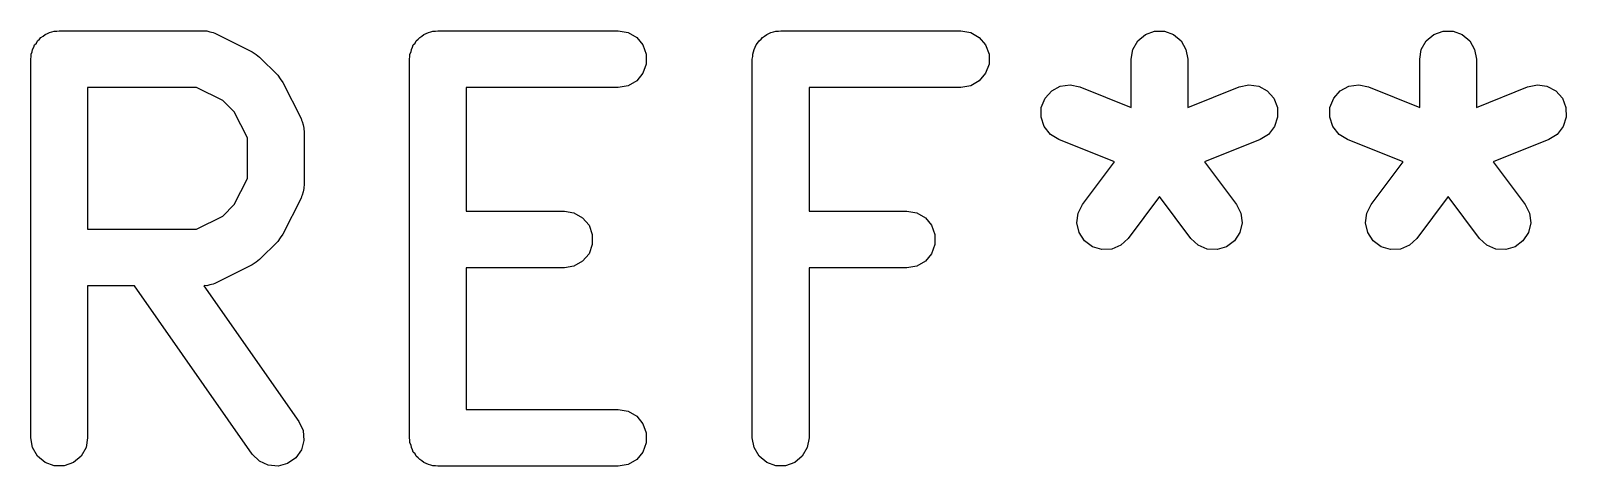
# Model space of a CAD drawing. Extents: x 114.5 to 183.6, y -134.3 to -97.2.
# Drawn here: x 179.52 to 183.574, y -98.827 to -97.677 of the extents above; entities that cross this region are included whole.
import ezdxf

# ---------------------------------------------------------------- set-up
doc = ezdxf.new("R2010")
doc.units = 0
doc.header["$MEASUREMENT"] = 0
doc.layers.add('BLACK', color=7, linetype='CONTINUOUS')

msp = doc.modelspace()

# ---------------------------------------------------------------- linework, layer by layer
at = {"layer": 'BLACK', "linetype": 'CONTINUOUS'}
for p, q in [((179.538, -97.7042), (179.543, -97.7)), ((179.543, -97.7), (179.547, -97.6949)), ((179.547, -97.6949), (179.553, -97.6916)), ((179.553, -97.6916), (179.558, -97.6874)), ((179.558, -97.6874), (179.564, -97.6852)), ((179.564, -97.6852), (179.57, -97.6819)), ((179.57, -97.6819), (179.576, -97.6808)), ((179.576, -97.6808), (179.582, -97.6785)), ((179.582, -97.6785), (179.589, -97.6785)), ((179.589, -97.6785), (179.595, -97.6774)), ((179.595, -97.6774), (179.976, -97.6774)), ((179.976, -97.6774), (179.98, -97.6781)), ((179.98, -97.6781), (179.985, -97.6779)), ((179.985, -97.6779), (179.993, -97.6804)), ((179.993, -97.6804), (180.002, -97.6819)), ((180.002, -97.6819), (180.006, -97.6841)), ((180.006, -97.6841), (180.01, -97.6853)), ((180.01, -97.6853), (180.105, -97.7329)), ((180.538, -97.7042), (180.543, -97.7)), ((180.543, -97.7), (180.547, -97.6949)), ((180.547, -97.6949), (180.553, -97.6916)), ((180.553, -97.6916), (180.558, -97.6874)), ((180.558, -97.6874), (180.564, -97.6852)), ((180.564, -97.6852), (180.57, -97.6819)), ((180.57, -97.6819), (180.576, -97.6808)), ((180.576, -97.6808), (180.582, -97.6785)), ((180.582, -97.6785), (180.589, -97.6785)), ((180.589, -97.6785), (180.595, -97.6774)), ((180.595, -97.6774), (181.071, -97.6774)), ((181.071, -97.6774), (181.097, -97.6819)), ((181.097, -97.6819), (181.12, -97.6949)), ((181.12, -97.6949), (181.136, -97.7149)), ((181.443, -97.7042), (181.448, -97.7)), ((181.448, -97.7), (181.452, -97.6949)), ((181.452, -97.6949), (181.457, -97.6916)), ((181.457, -97.6916), (181.463, -97.6874)), ((181.463, -97.6874), (181.469, -97.6852)), ((181.469, -97.6852), (181.474, -97.6819)), ((181.474, -97.6819), (181.481, -97.6808)), ((181.481, -97.6808), (181.487, -97.6785)), ((181.487, -97.6785), (181.494, -97.6785)), ((181.494, -97.6785), (181.5, -97.6774)), ((181.5, -97.6774), (181.976, -97.6774)), ((181.976, -97.6774), (182.002, -97.6819)), ((182.002, -97.6819), (182.024, -97.6949)), ((182.024, -97.6949), (182.041, -97.7149)), ((182.443, -97.7042), (182.463, -97.6874)), ((182.463, -97.6874), (182.487, -97.6785)), ((182.487, -97.6785), (182.513, -97.6785)), ((182.513, -97.6785), (182.537, -97.6874)), ((182.537, -97.6874), (182.557, -97.7042)), ((183.204, -97.7042), (183.224, -97.6874)), ((183.224, -97.6874), (183.249, -97.6785)), ((183.249, -97.6785), (183.275, -97.6785)), ((183.275, -97.6785), (183.299, -97.6874)), ((183.299, -97.6874), (183.319, -97.7042)), ((179.521, -97.7394), (179.524, -97.7332)), ((179.521, -97.7459), (179.521, -97.7394)), ((179.524, -97.7332), (179.525, -97.7267)), ((179.525, -97.7267), (179.528, -97.721)), ((179.528, -97.721), (179.53, -97.7149)), ((179.53, -97.7149), (179.535, -97.7099)), ((179.535, -97.7099), (179.538, -97.7042)), ((180.105, -97.7329), (180.115, -97.7401)), ((180.115, -97.7401), (180.124, -97.747)), ((180.521, -97.7394), (180.524, -97.7332)), ((180.521, -97.7459), (180.521, -97.7394)), ((180.524, -97.7332), (180.525, -97.7267)), ((180.525, -97.7267), (180.528, -97.721)), ((180.528, -97.721), (180.53, -97.7149)), ((180.53, -97.7149), (180.535, -97.7099)), ((180.535, -97.7099), (180.538, -97.7042)), ((181.136, -97.7149), (181.145, -97.7394)), ((181.145, -97.7394), (181.145, -97.7654)), ((181.426, -97.7394), (181.428, -97.7332)), ((181.426, -97.7459), (181.426, -97.7394)), ((181.428, -97.7332), (181.43, -97.7267)), ((181.43, -97.7267), (181.433, -97.721)), ((181.433, -97.721), (181.435, -97.7149)), ((181.435, -97.7149), (181.439, -97.7099)), ((181.439, -97.7099), (181.443, -97.7042)), ((182.041, -97.7149), (182.05, -97.7394)), ((182.05, -97.7394), (182.05, -97.7654)), ((182.425, -97.7524), (182.43, -97.7267)), ((182.43, -97.7267), (182.443, -97.7042)), ((182.557, -97.7042), (182.57, -97.7267)), ((182.57, -97.7267), (182.575, -97.7524)), ((183.187, -97.7524), (183.191, -97.7267)), ((183.191, -97.7267), (183.204, -97.7042)), ((183.319, -97.7042), (183.332, -97.7267)), ((183.332, -97.7267), (183.337, -97.7524)), ((179.52, -97.7524), (179.521, -97.7459)), ((179.52, -98.7524), (179.52, -97.7524)), ((180.124, -97.747), (180.172, -97.7946)), ((180.52, -97.7524), (180.521, -97.7459)), ((180.52, -98.7524), (180.52, -97.7524)), ((181.145, -97.7654), (181.136, -97.7899)), ((181.425, -97.7524), (181.426, -97.7459)), ((181.425, -98.7524), (181.425, -97.7524)), ((182.05, -97.7654), (182.041, -97.7899)), ((182.425, -97.8797), (182.425, -97.7524)), ((182.575, -97.7524), (182.575, -97.8797)), ((183.187, -97.8797), (183.187, -97.7524)), ((183.337, -97.7524), (183.337, -97.8797)), ((180.172, -97.7946), (180.179, -97.8044)), ((180.179, -97.8044), (180.186, -97.8141)), ((180.186, -97.8141), (180.234, -97.9093)), ((181.097, -97.8229), (181.071, -97.8274)), ((181.12, -97.8098), (181.097, -97.8229)), ((181.136, -97.7899), (181.12, -97.8098)), ((182.002, -97.8229), (181.976, -97.8274)), ((182.024, -97.8098), (182.002, -97.8229)), ((182.041, -97.7899), (182.024, -97.8098)), ((182.238, -97.824), (182.264, -97.8203)), ((182.264, -97.8203), (182.29, -97.8256)), ((182.71, -97.8256), (182.736, -97.8203)), ((182.736, -97.8203), (182.762, -97.824)), ((183, -97.824), (183.026, -97.8203)), ((183.026, -97.8203), (183.052, -97.8256)), ((183.472, -97.8256), (183.498, -97.8203)), ((183.498, -97.8203), (183.523, -97.824)), ((179.67, -97.8274), (179.67, -98.2012)), ((179.958, -97.8274), (179.67, -97.8274)), ((180.027, -97.8616), (179.958, -97.8274)), ((180.057, -97.892), (180.027, -97.8616)), ((181.071, -97.8274), (180.67, -97.8274)), ((180.67, -97.8274), (180.67, -98.1536)), ((181.976, -97.8274), (181.575, -97.8274)), ((181.575, -97.8274), (181.575, -98.1536)), ((182.188, -97.8799), (182.198, -97.8557)), ((182.198, -97.8557), (182.216, -97.8363)), ((182.216, -97.8363), (182.238, -97.824)), ((182.29, -97.8256), (182.425, -97.8797)), ((182.575, -97.8797), (182.71, -97.8256)), ((182.762, -97.824), (182.784, -97.8363)), ((182.784, -97.8363), (182.802, -97.8557)), ((182.802, -97.8557), (182.812, -97.8799)), ((182.95, -97.8799), (182.96, -97.8557)), ((182.96, -97.8557), (182.977, -97.8363)), ((182.977, -97.8363), (183, -97.824)), ((183.052, -97.8256), (183.187, -97.8797)), ((183.337, -97.8797), (183.472, -97.8256)), ((183.523, -97.824), (183.546, -97.8363)), ((183.546, -97.8363), (183.564, -97.8557)), ((183.564, -97.8557), (183.573, -97.8799)), ((180.092, -97.9606), (180.057, -97.892)), ((182.188, -97.9059), (182.188, -97.8799)), ((182.812, -97.8799), (182.812, -97.9059)), ((182.95, -97.9059), (182.95, -97.8799)), ((183.573, -97.8799), (183.574, -97.9059)), ((180.234, -97.9093), (180.235, -97.9135)), ((180.235, -97.9135), (180.237, -97.9172)), ((180.237, -97.9172), (180.239, -97.9259)), ((180.239, -97.9259), (180.241, -97.9343)), ((180.241, -97.9343), (180.241, -97.9386)), ((180.241, -97.9386), (180.242, -97.9429)), ((180.242, -97.9429), (180.242, -98.0857)), ((182.196, -97.9307), (182.188, -97.9059)), ((182.212, -97.9511), (182.196, -97.9307)), ((182.804, -97.9307), (182.788, -97.9511)), ((182.812, -97.9059), (182.804, -97.9307)), ((182.958, -97.9307), (182.95, -97.9059)), ((182.974, -97.9511), (182.958, -97.9307)), ((183.566, -97.9307), (183.55, -97.9511)), ((183.574, -97.9059), (183.566, -97.9307)), ((180.092, -98.068), (180.092, -97.9606)), ((182.234, -97.9649), (182.212, -97.9511)), ((182.381, -98.0238), (182.234, -97.9649)), ((182.766, -97.9649), (182.619, -98.0238)), ((182.788, -97.9511), (182.766, -97.9649)), ((182.996, -97.9649), (182.974, -97.9511)), ((183.143, -98.0238), (182.996, -97.9649)), ((183.528, -97.9649), (183.381, -98.0238)), ((183.55, -97.9511), (183.528, -97.9649)), ((182.297, -98.136), (182.381, -98.0238)), ((182.619, -98.0238), (182.703, -98.136)), ((183.059, -98.136), (183.143, -98.0238)), ((183.381, -98.0238), (183.465, -98.136)), ((180.057, -98.1365), (180.092, -98.068)), ((180.239, -98.1027), (180.237, -98.1114)), ((180.241, -98.0943), (180.239, -98.1027)), ((180.242, -98.0857), (180.241, -98.09)), ((180.241, -98.09), (180.241, -98.0943)), ((180.027, -98.1669), (180.057, -98.1365)), ((180.234, -98.1193), (180.186, -98.2145)), ((180.235, -98.1151), (180.234, -98.1193)), ((180.237, -98.1114), (180.235, -98.1151)), ((182.285, -98.1592), (182.297, -98.136)), ((182.5, -98.1155), (182.417, -98.226)), ((182.583, -98.226), (182.5, -98.1155)), ((182.703, -98.136), (182.715, -98.1592)), ((183.047, -98.1592), (183.059, -98.136)), ((183.262, -98.1155), (183.179, -98.226)), ((183.345, -98.226), (183.262, -98.1155)), ((183.465, -98.136), (183.477, -98.1592)), ((179.958, -98.2012), (180.027, -98.1669)), ((180.67, -98.1536), (180.929, -98.1536)), ((180.929, -98.1536), (180.954, -98.1581)), ((180.954, -98.1581), (180.977, -98.1711)), ((180.977, -98.1711), (180.994, -98.1911)), ((181.575, -98.1536), (181.833, -98.1536)), ((181.833, -98.1536), (181.859, -98.1581)), ((181.859, -98.1581), (181.882, -98.1711)), ((181.882, -98.1711), (181.898, -98.1911)), ((182.282, -98.185), (182.285, -98.1592)), ((182.288, -98.2104), (182.282, -98.185)), ((182.718, -98.185), (182.712, -98.2104)), ((182.715, -98.1592), (182.718, -98.185)), ((183.044, -98.185), (183.047, -98.1592)), ((183.05, -98.2104), (183.044, -98.185)), ((183.48, -98.185), (183.474, -98.2104)), ((183.477, -98.1592), (183.48, -98.185)), ((179.67, -98.2012), (179.958, -98.2012)), ((180.179, -98.2242), (180.172, -98.234)), ((180.186, -98.2145), (180.179, -98.2242)), ((180.994, -98.1911), (181.002, -98.2155)), ((181.002, -98.2155), (181.002, -98.2416)), ((181.898, -98.1911), (181.907, -98.2155)), ((181.907, -98.2155), (181.907, -98.2416)), ((182.302, -98.2322), (182.288, -98.2104)), ((182.417, -98.226), (182.398, -98.2438)), ((182.602, -98.2438), (182.583, -98.226)), ((182.712, -98.2104), (182.698, -98.2322)), ((183.064, -98.2322), (183.05, -98.2104)), ((183.179, -98.226), (183.16, -98.2438)), ((183.364, -98.2438), (183.345, -98.226)), ((183.474, -98.2104), (183.459, -98.2322)), ((180.172, -98.234), (180.124, -98.2816)), ((180.994, -98.2661), (180.977, -98.286)), ((181.002, -98.2416), (180.994, -98.2661)), ((181.898, -98.2661), (181.882, -98.286)), ((181.907, -98.2416), (181.898, -98.2661)), ((182.323, -98.2479), (182.302, -98.2322)), ((182.348, -98.2554), (182.323, -98.2479)), ((182.374, -98.254), (182.348, -98.2554)), ((182.398, -98.2438), (182.374, -98.254)), ((182.626, -98.254), (182.602, -98.2438)), ((182.652, -98.2554), (182.626, -98.254)), ((182.677, -98.2479), (182.652, -98.2554)), ((182.698, -98.2322), (182.677, -98.2479)), ((183.085, -98.2479), (183.064, -98.2322)), ((183.11, -98.2554), (183.085, -98.2479)), ((183.136, -98.254), (183.11, -98.2554)), ((183.16, -98.2438), (183.136, -98.254)), ((183.388, -98.254), (183.364, -98.2438)), ((183.414, -98.2554), (183.388, -98.254)), ((183.439, -98.2479), (183.414, -98.2554)), ((183.459, -98.2322), (183.439, -98.2479)), ((180.105, -98.2957), (180.01, -98.3433)), ((180.115, -98.2885), (180.105, -98.2957)), ((180.124, -98.2816), (180.115, -98.2885)), ((180.929, -98.3036), (180.67, -98.3036)), ((180.67, -98.3036), (180.67, -98.6774)), ((180.954, -98.299), (180.929, -98.3036)), ((180.977, -98.286), (180.954, -98.299)), ((181.833, -98.3036), (181.575, -98.3036)), ((181.575, -98.3036), (181.575, -98.7524)), ((181.859, -98.299), (181.833, -98.3036)), ((181.882, -98.286), (181.859, -98.299)), ((179.993, -98.3482), (179.985, -98.3507)), ((180.002, -98.3467), (179.993, -98.3482)), ((180.006, -98.3445), (180.002, -98.3467)), ((180.01, -98.3433), (180.006, -98.3445)), ((179.794, -98.3512), (179.67, -98.3512)), ((179.67, -98.3512), (179.67, -98.7524)), ((180.105, -98.7954), (179.794, -98.3512)), ((179.98, -98.3504), (179.977, -98.351)), ((179.977, -98.351), (180.228, -98.7094)), ((179.985, -98.3507), (179.98, -98.3504)), ((180.228, -98.7094), (180.239, -98.733)), ((180.67, -98.6774), (181.071, -98.6774)), ((181.071, -98.6774), (181.097, -98.6819)), ((181.097, -98.6819), (181.12, -98.6949)), ((181.12, -98.6949), (181.136, -98.7149)), ((181.136, -98.7149), (181.145, -98.7394)), ((179.525, -98.778), (179.52, -98.7524)), ((179.67, -98.7524), (179.666, -98.778)), ((180.239, -98.733), (180.241, -98.7589)), ((180.521, -98.7588), (180.52, -98.7524)), ((181.145, -98.7394), (181.145, -98.7654)), ((181.43, -98.778), (181.425, -98.7524)), ((181.575, -98.7524), (181.57, -98.778)), ((179.538, -98.8006), (179.525, -98.778)), ((179.666, -98.778), (179.653, -98.8006)), ((180.124, -98.8138), (180.105, -98.7954)), ((180.235, -98.7841), (180.22, -98.8054)), ((180.241, -98.7589), (180.235, -98.7841)), ((180.521, -98.7654), (180.521, -98.7588)), ((180.524, -98.7716), (180.521, -98.7654)), ((180.525, -98.778), (180.524, -98.7716)), ((180.528, -98.7837), (180.525, -98.778)), ((180.53, -98.7899), (180.528, -98.7837)), ((180.535, -98.7949), (180.53, -98.7899)), ((180.538, -98.8006), (180.535, -98.7949)), ((181.136, -98.7899), (181.12, -98.8098)), ((181.145, -98.7654), (181.136, -98.7899)), ((181.443, -98.8006), (181.43, -98.778)), ((181.57, -98.778), (181.557, -98.8006)), ((179.558, -98.8173), (179.538, -98.8006)), ((179.582, -98.8262), (179.558, -98.8173)), ((179.608, -98.8262), (179.582, -98.8262)), ((179.633, -98.8173), (179.608, -98.8262)), ((179.653, -98.8006), (179.633, -98.8173)), ((180.147, -98.8248), (180.124, -98.8138)), ((180.173, -98.8271), (180.147, -98.8248)), ((180.198, -98.8204), (180.173, -98.8271)), ((180.22, -98.8054), (180.198, -98.8204)), ((180.543, -98.8048), (180.538, -98.8006)), ((180.547, -98.8098), (180.543, -98.8048)), ((180.553, -98.8131), (180.547, -98.8098)), ((180.558, -98.8173), (180.553, -98.8131)), ((180.564, -98.8196), (180.558, -98.8173)), ((180.57, -98.8229), (180.564, -98.8196)), ((180.576, -98.824), (180.57, -98.8229)), ((180.582, -98.8262), (180.576, -98.824)), ((180.589, -98.8262), (180.582, -98.8262)), ((180.595, -98.8274), (180.589, -98.8262)), ((181.071, -98.8274), (180.595, -98.8274)), ((181.097, -98.8229), (181.071, -98.8274)), ((181.12, -98.8098), (181.097, -98.8229)), ((181.463, -98.8173), (181.443, -98.8006)), ((181.487, -98.8262), (181.463, -98.8173)), ((181.513, -98.8262), (181.487, -98.8262)), ((181.537, -98.8173), (181.513, -98.8262)), ((181.557, -98.8006), (181.537, -98.8173))]:
    msp.add_line(p, q, dxfattribs=at)

doc.saveas('drawing.dxf')
